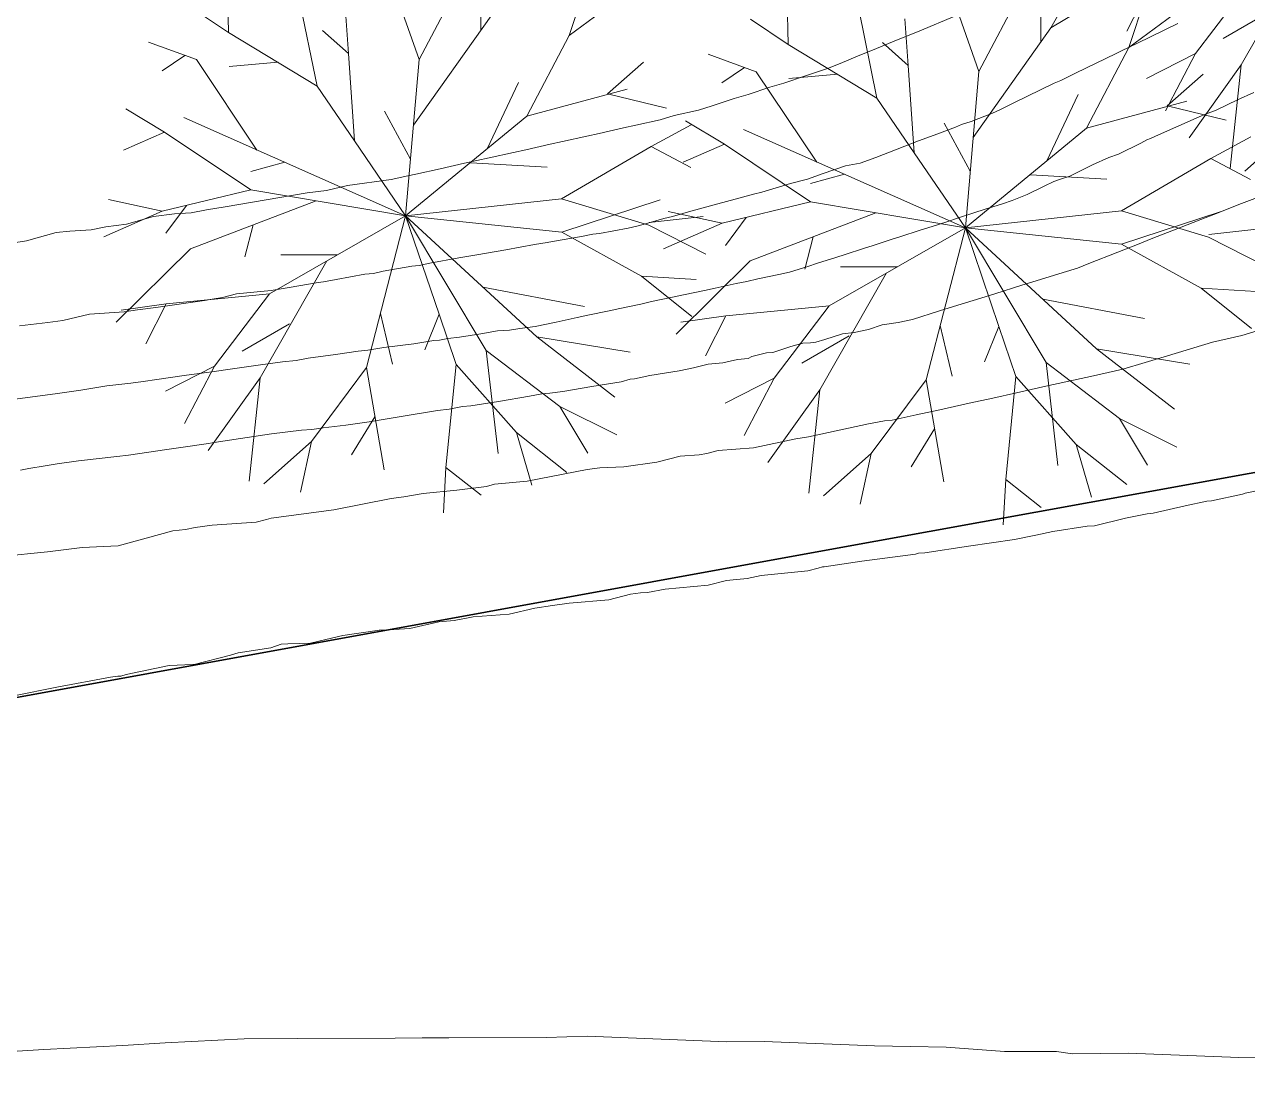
# Model space of a CAD drawing. Header units: metres. Extents: x -207 to 292, y -187 to 169.
# Drawn here: x 60.01 to 80.66, y -163.09 to -145.09 of the extents above; entities that cross this region are included whole.
import ezdxf

# ---------------------------------------------------------------- set-up
doc = ezdxf.new("R2010")
doc.units = ezdxf.units.M
for name, color, linetype, lineweight in [('arboles y arbustos', 7, 'Continuous', 9), ('C-TOPO', 7, 'Continuous', 9), ('C-TOPO-MAJR', 7, 'Continuous', 35), ('linea costa', 7, 'Continuous', 35)]:
    doc.layers.add(name, color=color, linetype=linetype, lineweight=lineweight)
doc.layers.add('PR10-ARQ-PL-001-Emplazamiento-C-1_dwg', color=7, linetype='Continuous', lineweight=9, true_color=0x767676)

# ---------------------------------------------------------------- blocks, each defined once
blk = doc.blocks.new('PR10-ARQ-PL-001-Emplazamiento-C-1_dwg_PR10-ARQ-PL-001-Emplazamiento-WIP-A_dwg_arbolito2-671575-PLANTA EMPLAZAMIENTO-674710-PLANTA EMPLAZAMIENTO ACTUALIZADO')
at = {"layer": 'arboles y arbustos'}
for p, q in [((79, 3660), (-283, 4264)), ((-1368, 3061), (-1929, 3801)), ((3531, 3446), (3194, 2410)), ((1704, 3199), (1704, 2495)), ((1878, 2746), (565, 895)), ((-3295, 2076), (-3678, 1817)), ((-2547, 1888), (-1721, 1960)), ((2336, 1620), (1807, 496)), ((76, 1135), (516, 326)), ((-3637, 777), (-4331, 473)), ((-1609, 271), (-2183, 115)), ((2821, 188), (1534, 261)), ((3068, -911), (4732, -361)), ((-3676, -555), (-4665, -988)), ((-3269, -458), (-3616, -929)), ((-2140, -787), (-2280, -1329)), ((5457, -647), (4542, -746)), ((-716, -1292), (-1676, -1292)), ((1739, -1838), (3454, -2164)), ((4413, -1655), (5341, -1707)), ((-4369, -2226), (-3610, -2120)), ((-2328, -2920), (-1527, -2458)), ((6, -2283), (211, -3139)), ((-2796, -3175), (-3300, -4141)), ((-2023, -3367), (-2208, -5117)), ((3034, -3854), (4001, -4335)), ((-482, -4668), (-87, -4026)), ((-1156, -4443), (-1342, -5303)), ((1114, -4886), (1071, -5652))]:
    blk.add_line(p, q, dxfattribs=at)
at = {"layer": 'arboles y arbustos', "flags": 128}
for points in [[(-2560, 2465), (-1063, 1554), (-1368, 3061), (-1401, 4150)], [(1385, 3388), (661, 2007), (79, 3660), (221, 4243)], [(1322, 3974), (1385, 3388), (1728, 3690)], [(2623, 4059), (1878, 2746), (3390, 3652)], [(-3197, 2891), (-2560, 2465), (-2576, 3223)], [(-589, 2897), (-531, 2106), (-968, 2495)], [(4172, 1505), (2480, 1049), (3194, 2410), (3940, 2964)], [(-3908, 2302), (-3099, 2004), (-2078, 473)], [(-1063, 1554), (-433, 633), (-531, 2106)], [(2480, 1049), (433, -633), (661, 2007)], [(4449, 1960), (3842, 1426), (4838, 1183)], [(-4583, -358), (-3676, -555), (-2181, -197), (-3637, 777), (-4292, 1176)], [(-2181, -197), (433, -633), (-3312, 1026)], [(5254, 901), (4577, 540), (5249, 185)], [(-1866, -1951), (433, -633), (-433, 633)], [(4577, 540), (3067, -348), (433, -633), (2646, -2675)], [(-1080, -381), (-3199, -1193), (-4453, -2432)], [(3067, -348), (4539, -791), (5502, -1281)], [(-230, -3198), (433, -633), (1795, -2906)], [(997, -2297), (433, -633), (3068, -911), (4413, -1655), (5264, -2335)], [(-898, -1396), (-2023, -3367), (-2901, -4596)], [(-3623, -3597), (-2796, -3175), (-1866, -1951), (-3610, -2120), (-3954, -2795)], [(757, -2895), (997, -2297), (1284, -3142)], [(4224, -2938), (2646, -2675), (3965, -3695)], [(1996, -4647), (1795, -2906), (3034, -3854), (3507, -4643)], [(-1963, -5161), (-1156, -4443), (-230, -3198), (68, -4925)], [(2305, -4291), (1284, -3142), (1114, -4886), (1710, -5354)], [(2561, -5184), (2305, -4291), (3157, -4971)]]:
    blk.add_lwpolyline(points, dxfattribs=at)
blk = doc.blocks.new('PR10-ARQ-PL-001-Emplazamiento-C-1_dwg-674643-PLANTA EMPLAZAMIENTO ACTUALIZADO')
at = {"layer": 'C-TOPO', "flags": 128}
for points in [[(80.695, -152.67), (79.803, -152.832), (79.689, -152.853), (78.843, -153.006), (78.69, -153.034), (77.888, -153.18), (77.793, -153.197), (77.657, -153.222), (77.486, -153.253), (76.707, -153.395), (75.407, -153.631), (75.181, -153.672), (75.125, -153.682), (73.65, -153.95), (73.588, -153.962), (73.565, -153.966), (73.479, -153.981), (73.193, -154.033), (72.056, -154.24), (71.973, -154.255), (71.517, -154.338), (70.562, -154.512), (70.334, -154.553), (69.843, -154.642), (69.053, -154.786), (68.682, -154.853), (68.172, -154.946), (67.529, -155.063), (67.251, -155.113), (67.017, -155.156), (66.503, -155.249), (65.991, -155.343), (65.341, -155.461), (64.837, -155.552), (64.44, -155.625), (64.192, -155.67), (63.517, -155.792), (62.872, -155.909), (62.497, -155.978), (61.633, -156.135), (60.571, -156.328), (59.758, -156.475)], [(59.758, -156.475), (60.571, -156.328), (61.633, -156.135), (62.497, -155.978), (62.872, -155.909), (63.517, -155.792), (64.192, -155.67), (64.44, -155.625), (64.837, -155.552), (65.341, -155.461), (65.991, -155.343), (66.503, -155.249), (67.017, -155.156), (67.251, -155.113), (67.529, -155.063), (68.172, -154.946), (68.682, -154.853), (69.053, -154.786), (69.843, -154.642), (70.334, -154.553), (70.562, -154.512), (71.517, -154.338), (71.973, -154.255), (72.056, -154.24), (73.193, -154.033), (73.479, -153.981), (73.565, -153.966), (73.588, -153.962), (73.65, -153.95), (75.125, -153.682), (75.181, -153.672), (75.407, -153.631), (76.707, -153.395), (77.486, -153.253), (77.657, -153.222), (77.793, -153.197), (77.888, -153.18), (78.69, -153.034), (78.843, -153.006), (79.689, -152.853), (79.803, -152.832), (80.695, -152.67)]]:
    blk.add_lwpolyline(points, dxfattribs=at)
at = {"layer": 'C-TOPO-MAJR', "color": 1, "lineweight": 9, "true_color": 0xff0000, "flags": 128}
for points in [[(80.764, -146.241), (80.488, -146.363), (80.129, -146.538), (79.948, -146.606), (79.839, -146.648), (79.154, -146.956), (79.019, -147.016), (78.954, -147.04), (78.855, -147.093), (78.479, -147.281), (78.315, -147.336), (78.039, -147.458), (77.655, -147.652), (77.498, -147.701), (77.385, -147.74), (77.222, -147.822), (76.937, -147.959), (76.682, -148.065), (76.521, -148.117), (76.212, -148.216), (76.052, -148.268), (75.742, -148.367), (75.613, -148.412), (75.422, -148.471), (75.112, -148.57), (74.803, -148.67), (74.642, -148.721), (74.333, -148.821), (74.173, -148.873), (73.863, -148.972), (73.703, -149.024), (73.394, -149.123), (73.233, -149.175), (72.924, -149.274), (72.742, -149.313), (72.387, -149.388), (72.205, -149.428), (72.024, -149.467), (71.669, -149.542), (71.487, -149.582), (71.132, -149.657), (70.95, -149.696), (70.595, -149.771), (70.413, -149.811), (70.058, -149.886), (69.876, -149.925), (69.521, -150), (69.34, -150.04), (68.984, -150.115), (68.629, -150.19), (68.368, -150.222), (68.195, -150.251), (67.994, -150.263), (67.709, -150.313), (67.351, -150.369), (67.156, -150.395), (67.014, -150.419), (66.917, -150.43), (66.583, -150.482), (66.073, -150.548), (65.803, -150.592), (65.639, -150.609), (65.256, -150.661), (64.795, -150.727), (64.592, -150.765), (64.361, -150.788), (63.99, -150.837), (63.517, -150.906), (63.168, -150.957), (63.083, -150.967), (62.742, -151.014), (62.239, -151.085), (62.008, -151.12), (61.805, -151.146), (61.396, -151.193), (60.961, -151.264), (60.527, -151.326), (60.229, -151.368), (59.683, -151.443)], [(59.682, -148.798), (60.042, -148.743), (60.543, -148.603), (60.772, -148.581), (61.134, -148.556), (61.381, -148.51), (61.729, -148.46), (62.187, -148.334), (62.54, -148.287), (62.821, -148.273), (63.079, -148.222), (63.394, -148.171), (64.778, -147.934), (65.104, -147.894), (65.459, -147.807), (66.196, -147.707), (66.477, -147.647), (66.616, -147.62), (67.025, -147.526), (67.435, -147.431), (67.854, -147.344), (68.264, -147.25), (68.473, -147.206), (68.883, -147.112), (69.093, -147.069), (69.502, -146.975), (69.712, -146.931), (70.121, -146.837), (70.331, -146.793), (70.741, -146.699), (70.975, -146.629), (71.384, -146.535), (71.619, -146.465), (71.988, -146.342), (72.223, -146.272), (72.592, -146.15), (72.826, -146.08), (73.196, -145.958), (73.566, -145.835), (73.779, -145.751), (74.113, -145.609), (74.326, -145.525), (74.66, -145.383), (74.873, -145.299), (75.086, -145.214), (75.754, -144.931)], [(59.925, -150.177), (60.4, -150.126), (60.654, -150.091), (61.104, -149.983), (61.691, -149.941), (61.916, -149.91), (62.227, -149.871), (63.047, -149.753), (63.178, -149.729), (63.352, -149.703), (63.584, -149.638), (64.171, -149.584), (64.477, -149.534), (64.963, -149.446), (65.056, -149.438), (65.269, -149.396), (65.755, -149.308), (65.897, -149.296), (66.061, -149.258), (66.547, -149.17), (66.67, -149.158), (66.853, -149.12), (67.339, -149.032), (67.645, -148.982), (68.131, -148.894), (68.618, -148.807), (68.832, -148.771), (68.924, -148.756), (69.41, -148.669), (69.605, -148.633), (69.716, -148.618), (70.202, -148.531), (70.347, -148.494), (70.491, -148.456), (70.803, -148.368), (70.947, -148.331), (71.259, -148.242), (71.403, -148.205), (71.715, -148.117), (72.004, -148.042), (72.316, -147.954), (72.455, -147.924), (72.939, -147.777), (73.228, -147.703), (73.493, -147.607), (73.866, -147.476), (74.117, -147.43), (74.382, -147.335), (74.741, -147.196), (75.099, -147.057), (75.365, -146.961), (75.723, -146.822), (75.829, -146.782), (75.989, -146.726), (76.348, -146.587), (76.474, -146.532), (76.71, -146.415), (77.392, -146.083), (77.502, -146.034), (77.754, -145.91), (78.436, -145.578), (78.529, -145.537), (78.798, -145.406), (79.48, -145.074)], [(59.614, -154.078), (60.397, -153.996), (60.98, -153.926), (61.586, -153.896), (62.059, -153.763), (62.509, -153.644), (62.726, -153.621), (62.891, -153.585), (63.175, -153.546), (63.919, -153.493), (64.095, -153.45), (64.17, -153.426), (65.231, -153.287), (66.199, -153.096), (66.413, -153.065), (66.736, -153.014), (67.305, -152.953), (67.81, -152.891), (67.943, -152.856), (68.496, -152.802), (69.506, -152.606), (69.721, -152.576), (70.128, -152.56), (70.681, -152.481), (71.078, -152.383), (71.4, -152.359), (71.525, -152.333), (71.716, -152.286), (72.314, -152.239), (73.028, -152.087), (73.243, -152.056), (74.257, -151.833), (74.525, -151.786), (74.659, -151.773), (75.059, -151.685), (75.46, -151.597), (75.956, -151.487), (76.356, -151.399), (76.756, -151.311), (77.252, -151.201), (78.053, -151.025), (78.549, -150.914), (79.306, -150.684), (80.064, -150.454), (80.559, -150.344), (81.317, -150.113)], [(59.94, -152.615), (60.08, -152.591), (60.357, -152.542), (60.558, -152.508), (60.92, -152.461), (61.566, -152.389), (61.765, -152.362), (62.409, -152.268), (62.688, -152.227), (63.111, -152.169), (63.175, -152.158), (63.355, -152.129), (64.178, -152.006), (64.683, -151.944), (64.858, -151.929), (65.051, -151.903), (65.43, -151.855), (65.825, -151.799), (65.993, -151.775), (66.402, -151.704), (66.98, -151.612), (67.176, -151.586), (67.403, -151.544), (67.544, -151.531), (68.012, -151.46), (68.531, -151.368), (68.742, -151.33), (68.875, -151.316), (69.094, -151.288), (69.588, -151.206), (70.082, -151.125), (70.231, -151.083), (70.308, -151.075), (70.566, -151.021), (71.06, -150.94), (71.302, -150.888), (71.549, -150.828), (71.796, -150.807), (72.045, -150.747), (72.225, -150.73), (72.287, -150.695), (72.536, -150.636), (72.64, -150.632), (72.778, -150.584), (72.947, -150.528), (73.148, -150.472), (73.276, -150.465), (73.37, -150.458), (73.518, -150.413), (73.818, -150.316), (74.015, -150.293), (74.258, -150.242), (74.487, -150.16), (74.755, -150.122), (74.998, -150.071), (75.454, -149.927), (75.694, -149.854), (76.151, -149.711), (76.39, -149.638), (76.847, -149.495), (77.086, -149.422), (77.543, -149.279), (77.783, -149.206), (77.976, -149.124), (78.467, -148.933), (78.826, -148.796), (79.032, -148.71), (79.51, -148.523), (79.869, -148.386), (80.088, -148.297), (80.553, -148.113), (80.913, -147.976)], [(59.826, -156.428), (60.553, -156.28), (61.458, -156.114), (61.584, -156.099), (61.632, -156.095), (61.721, -156.066), (62.447, -155.918), (62.852, -155.902), (62.873, -155.901), (63.483, -155.739), (63.615, -155.704), (64.167, -155.62), (64.342, -155.556), (64.453, -155.552), (64.834, -155.537), (65.311, -155.426), (65.381, -155.41), (65.962, -155.324), (65.998, -155.322), (66.15, -155.314), (66.513, -155.293), (67.001, -155.178), (67.2, -155.162), (67.259, -155.157), (67.527, -155.103), (67.582, -155.092), (68.192, -155.049), (68.621, -154.946), (68.922, -154.902), (69.202, -154.861), (69.871, -154.805), (70.241, -154.714), (70.409, -154.69), (70.527, -154.684), (70.822, -154.629), (71.551, -154.561), (71.861, -154.482), (71.917, -154.474), (72.206, -154.446), (72.442, -154.397), (73.23, -154.317), (73.405, -154.271), (73.482, -154.251), (73.511, -154.249), (74.146, -154.156), (75.051, -154.033), (75.102, -154.019), (75.207, -154.012), (75.946, -153.903), (76.722, -153.787), (77.084, -153.716), (77.368, -153.651), (77.949, -153.565), (78.075, -153.555), (78.595, -153.43), (78.959, -153.353), (79.062, -153.345), (79.605, -153.218), (79.97, -153.141), (80.048, -153.135), (80.574, -153.021), (80.616, -153.005), (81.141, -152.899)], [(81.718, -162.559), (80.507, -162.535), (78.644, -162.461), (77.703, -162.477), (77.433, -162.437), (76.551, -162.435), (75.57, -162.362), (74.964, -162.35), (74.359, -162.338), (72.496, -162.264), (71.866, -162.274), (69.505, -162.179), (68.82, -162.2), (67.174, -162.205), (66.721, -162.207), (66.268, -162.21), (64.622, -162.214), (63.716, -162.22), (62.382, -162.286), (61.666, -162.334), (60.332, -162.4), (59.616, -162.447)]]:
    blk.add_lwpolyline(points, dxfattribs=at)
at = {"layer": 'linea costa', "flags": 128}
blk.add_lwpolyline([(109.48, -145.125), (94.263, -150.203), (81.587, -152.508), (73.479, -153.981), (59.221, -156.573), (51.397, -157.995), (36.987, -160.615), (28.619, -159.405), (21.72, -162.999), (15.791, -161.735), (7.044, -163.095), (2.186, -161.055), (-9.575, -162.513), (-18.845, -162.028), (-29.546, -162.308), (-42.066, -161.226), (-48.521, -162.585), (-52.878, -161.68), (-58.326, -162.723), (-63.335, -161.977), (-69.79, -160.797), (-77.157, -158.434)], dxfattribs=at)
at = {"xscale": 0.001, "yscale": 0.001, "zscale": 0.001}
for p in [(82.573, -142.407), (66.009, -147.688), (75.46, -147.891)]:
    blk.add_blockref('PR10-ARQ-PL-001-Emplazamiento-C-1_dwg_PR10-ARQ-PL-001-Emplazamiento-WIP-A_dwg_arbolito2-671575-PLANTA EMPLAZAMIENTO-674710-PLANTA EMPLAZAMIENTO ACTUALIZADO', p, dxfattribs=at)

msp = doc.modelspace()

# ---------------------------------------------------------------- linework, layer by layer
at = {"layer": 'C-TOPO'}
for p, q in [((80.695, -152.67), (79.803, -152.832)), ((79.803, -152.832), (80.695, -152.67)), ((78.843, -153.006), (78.69, -153.034)), ((78.69, -153.034), (78.843, -153.006)), ((79.689, -152.853), (78.843, -153.006)), ((78.843, -153.006), (79.689, -152.853)), ((79.803, -152.832), (79.689, -152.853)), ((79.689, -152.853), (79.803, -152.832)), ((77.657, -153.222), (77.486, -153.253)), ((77.486, -153.253), (77.657, -153.222)), ((77.793, -153.197), (77.657, -153.222)), ((77.657, -153.222), (77.793, -153.197)), ((77.888, -153.18), (77.793, -153.197)), ((77.793, -153.197), (77.888, -153.18)), ((78.69, -153.034), (77.888, -153.18)), ((77.888, -153.18), (78.69, -153.034)), ((76.707, -153.395), (75.407, -153.631)), ((75.407, -153.631), (76.707, -153.395)), ((77.486, -153.253), (76.707, -153.395)), ((76.707, -153.395), (77.486, -153.253)), ((75.407, -153.631), (75.181, -153.672)), ((75.181, -153.672), (75.407, -153.631)), ((75.125, -153.682), (73.65, -153.95)), ((73.65, -153.95), (75.125, -153.682)), ((75.181, -153.672), (75.125, -153.682)), ((75.125, -153.682), (75.181, -153.672)), ((73.193, -154.033), (72.056, -154.24)), ((72.056, -154.24), (73.193, -154.033)), ((73.479, -153.981), (73.193, -154.033)), ((73.193, -154.033), (73.479, -153.981)), ((73.565, -153.966), (73.479, -153.981)), ((73.479, -153.981), (73.565, -153.966)), ((73.588, -153.962), (73.565, -153.966)), ((73.565, -153.966), (73.588, -153.962)), ((73.65, -153.95), (73.588, -153.962)), ((73.588, -153.962), (73.65, -153.95)), ((72.056, -154.24), (71.973, -154.255)), ((71.973, -154.255), (72.056, -154.24)), ((71.517, -154.338), (70.562, -154.512)), ((70.562, -154.512), (71.517, -154.338)), ((71.973, -154.255), (71.517, -154.338)), ((71.517, -154.338), (71.973, -154.255)), ((69.843, -154.642), (69.053, -154.786)), ((69.053, -154.786), (69.843, -154.642)), ((70.334, -154.553), (69.843, -154.642)), ((69.843, -154.642), (70.334, -154.553)), ((70.562, -154.512), (70.334, -154.553)), ((70.334, -154.553), (70.562, -154.512)), ((68.682, -154.853), (68.172, -154.946)), ((68.172, -154.946), (68.682, -154.853)), ((69.053, -154.786), (68.682, -154.853)), ((68.682, -154.853), (69.053, -154.786)), ((67.529, -155.063), (67.251, -155.113)), ((67.251, -155.113), (67.529, -155.063)), ((68.172, -154.946), (67.529, -155.063)), ((67.529, -155.063), (68.172, -154.946)), ((66.503, -155.249), (65.991, -155.343)), ((65.991, -155.343), (66.503, -155.249)), ((67.017, -155.156), (66.503, -155.249)), ((66.503, -155.249), (67.017, -155.156)), ((67.251, -155.113), (67.017, -155.156)), ((67.017, -155.156), (67.251, -155.113)), ((65.341, -155.461), (64.837, -155.552)), ((64.837, -155.552), (65.341, -155.461)), ((65.991, -155.343), (65.341, -155.461)), ((65.341, -155.461), (65.991, -155.343)), ((64.192, -155.67), (63.517, -155.792)), ((63.517, -155.792), (64.192, -155.67)), ((64.44, -155.625), (64.192, -155.67)), ((64.192, -155.67), (64.44, -155.625)), ((64.837, -155.552), (64.44, -155.625)), ((64.44, -155.625), (64.837, -155.552)), ((63.517, -155.792), (62.872, -155.909)), ((62.872, -155.909), (63.517, -155.792)), ((62.497, -155.978), (61.633, -156.135)), ((61.633, -156.135), (62.497, -155.978)), ((62.872, -155.909), (62.497, -155.978)), ((62.497, -155.978), (62.872, -155.909)), ((61.633, -156.135), (60.571, -156.328)), ((60.571, -156.328), (61.633, -156.135)), ((60.571, -156.328), (59.758, -156.475)), ((59.758, -156.475), (60.571, -156.328))]:
    msp.add_line(p, q, dxfattribs=at)
at = {"layer": 'C-TOPO-MAJR', "color": 1, "lineweight": 9, "true_color": 0xff0000, "flags": 128}
for points in [[(59.682, -148.798), (60.042, -148.743), (60.543, -148.603), (60.772, -148.581), (61.134, -148.556), (61.381, -148.51), (61.729, -148.46), (62.187, -148.334), (62.54, -148.287), (62.821, -148.273), (63.079, -148.222), (63.394, -148.171), (64.778, -147.934), (65.104, -147.894), (65.459, -147.807), (66.196, -147.707), (66.477, -147.647), (66.616, -147.62), (67.025, -147.526), (67.435, -147.431), (67.854, -147.344), (68.264, -147.25), (68.473, -147.206), (68.883, -147.112), (69.093, -147.069), (69.502, -146.975), (69.712, -146.931), (70.121, -146.837), (70.331, -146.793), (70.741, -146.699), (70.975, -146.629), (71.384, -146.535), (71.619, -146.465), (71.988, -146.342), (72.223, -146.272), (72.592, -146.15), (72.826, -146.08), (73.196, -145.958), (73.566, -145.835), (73.779, -145.751), (74.113, -145.609), (74.326, -145.525), (74.66, -145.383), (74.873, -145.299), (75.086, -145.214), (75.754, -144.931)], [(59.925, -150.177), (60.4, -150.126), (60.654, -150.091), (61.104, -149.983), (61.691, -149.941), (61.916, -149.91), (62.227, -149.871), (63.047, -149.753), (63.178, -149.729), (63.352, -149.703), (63.584, -149.638), (64.171, -149.584), (64.477, -149.534), (64.963, -149.446), (65.056, -149.438), (65.269, -149.396), (65.755, -149.308), (65.897, -149.296), (66.061, -149.258), (66.547, -149.17), (66.67, -149.158), (66.853, -149.12), (67.339, -149.032), (67.645, -148.982), (68.131, -148.894), (68.618, -148.807), (68.832, -148.771), (68.924, -148.756), (69.41, -148.669), (69.605, -148.633), (69.716, -148.618), (70.202, -148.531), (70.347, -148.494), (70.491, -148.456), (70.803, -148.368), (70.947, -148.331), (71.259, -148.242), (71.403, -148.205), (71.715, -148.117), (72.004, -148.042), (72.316, -147.954), (72.455, -147.924), (72.939, -147.777), (73.228, -147.703), (73.493, -147.607), (73.866, -147.476), (74.117, -147.43), (74.382, -147.335), (74.741, -147.196), (75.099, -147.057), (75.365, -146.961), (75.723, -146.822), (75.829, -146.782), (75.989, -146.726), (76.348, -146.587), (76.474, -146.532), (76.71, -146.415), (77.392, -146.083), (77.502, -146.034), (77.754, -145.91), (78.436, -145.578), (78.529, -145.537), (78.798, -145.406), (79.48, -145.074)], [(59.683, -151.443), (60.229, -151.368), (60.527, -151.326), (60.961, -151.264), (61.396, -151.193), (61.805, -151.146), (62.008, -151.12), (62.239, -151.085), (62.742, -151.014), (63.083, -150.967), (63.168, -150.957), (63.517, -150.906), (63.99, -150.837), (64.361, -150.788), (64.592, -150.765), (64.795, -150.727), (65.256, -150.661), (65.639, -150.609), (65.803, -150.592), (66.073, -150.548), (66.583, -150.482), (66.917, -150.43), (67.014, -150.419), (67.156, -150.395), (67.351, -150.369), (67.709, -150.313), (67.994, -150.263), (68.195, -150.251), (68.368, -150.222), (68.629, -150.19), (68.984, -150.115), (69.34, -150.04), (69.521, -150), (69.876, -149.925), (70.058, -149.886), (70.413, -149.811), (70.595, -149.771), (70.95, -149.696), (71.132, -149.657), (71.487, -149.582), (71.669, -149.542), (72.024, -149.467), (72.205, -149.428), (72.387, -149.388), (72.742, -149.313), (72.924, -149.274), (73.233, -149.175), (73.394, -149.123), (73.703, -149.024), (73.863, -148.972), (74.173, -148.873), (74.333, -148.821), (74.642, -148.721), (74.803, -148.67), (75.112, -148.57), (75.422, -148.471), (75.613, -148.412), (75.742, -148.367), (76.052, -148.268), (76.212, -148.216), (76.521, -148.117), (76.682, -148.065), (76.937, -147.959), (77.222, -147.822), (77.385, -147.74), (77.498, -147.701), (77.655, -147.652), (78.039, -147.458), (78.315, -147.336), (78.479, -147.281), (78.855, -147.093), (78.954, -147.04), (79.019, -147.016), (79.154, -146.956), (79.839, -146.648), (79.948, -146.606), (80.129, -146.538), (80.488, -146.363), (80.764, -146.241)], [(59.94, -152.615), (60.08, -152.591), (60.357, -152.542), (60.558, -152.508), (60.92, -152.461), (61.566, -152.389), (61.765, -152.362), (62.409, -152.268), (62.688, -152.227), (63.111, -152.169), (63.175, -152.158), (63.355, -152.129), (64.178, -152.006), (64.683, -151.944), (64.858, -151.929), (65.051, -151.903), (65.43, -151.855), (65.825, -151.799), (65.993, -151.775), (66.402, -151.704), (66.98, -151.612), (67.176, -151.586), (67.403, -151.544), (67.544, -151.531), (68.012, -151.46), (68.531, -151.368), (68.742, -151.33), (68.875, -151.316), (69.094, -151.288), (69.588, -151.206), (70.082, -151.125), (70.231, -151.083), (70.308, -151.075), (70.566, -151.021), (71.06, -150.94), (71.302, -150.888), (71.549, -150.828), (71.796, -150.807), (72.045, -150.747), (72.225, -150.73), (72.287, -150.695), (72.536, -150.636), (72.64, -150.632), (72.778, -150.584), (72.947, -150.528), (73.148, -150.472), (73.276, -150.465), (73.37, -150.458), (73.518, -150.413), (73.818, -150.316), (74.015, -150.293), (74.258, -150.242), (74.487, -150.16), (74.755, -150.122), (74.998, -150.071), (75.454, -149.927), (75.694, -149.854), (76.151, -149.711), (76.39, -149.638), (76.847, -149.495), (77.086, -149.422), (77.543, -149.279), (77.783, -149.206), (77.976, -149.124), (78.467, -148.933), (78.826, -148.796), (79.032, -148.71), (79.51, -148.523), (79.869, -148.386), (80.088, -148.297), (80.553, -148.113), (80.913, -147.976)], [(59.614, -154.078), (60.397, -153.996), (60.98, -153.926), (61.586, -153.896), (62.059, -153.763), (62.509, -153.644), (62.726, -153.621), (62.891, -153.585), (63.175, -153.546), (63.919, -153.493), (64.095, -153.45), (64.17, -153.426), (65.231, -153.287), (66.199, -153.096), (66.413, -153.065), (66.736, -153.014), (67.305, -152.953), (67.81, -152.891), (67.943, -152.856), (68.496, -152.802), (69.506, -152.606), (69.721, -152.576), (70.128, -152.56), (70.681, -152.481), (71.078, -152.383), (71.4, -152.359), (71.525, -152.333), (71.716, -152.286), (72.314, -152.239), (73.028, -152.087), (73.243, -152.056), (74.257, -151.833), (74.525, -151.786), (74.659, -151.773), (75.059, -151.685), (75.46, -151.597), (75.956, -151.487), (76.356, -151.399), (76.756, -151.311), (77.252, -151.201), (78.053, -151.025), (78.549, -150.914), (79.306, -150.684), (80.064, -150.454), (80.559, -150.344), (81.317, -150.113)], [(66.15, -155.314), (66.513, -155.293), (67.001, -155.178), (67.2, -155.162), (67.259, -155.157), (67.527, -155.103), (67.582, -155.092), (68.192, -155.049), (68.621, -154.946), (68.922, -154.902), (69.202, -154.861), (69.871, -154.805), (70.241, -154.714), (70.409, -154.69), (70.527, -154.684), (70.822, -154.629), (71.551, -154.561), (71.861, -154.482), (71.917, -154.474), (72.206, -154.446), (72.442, -154.397), (73.23, -154.317), (73.405, -154.271), (73.482, -154.251), (73.511, -154.249), (74.146, -154.156), (75.051, -154.033), (75.102, -154.019), (75.207, -154.012), (75.946, -153.903), (76.722, -153.787), (77.084, -153.716), (77.368, -153.651), (77.949, -153.565), (78.075, -153.555), (78.595, -153.43), (78.959, -153.353), (79.062, -153.345), (79.605, -153.218), (79.97, -153.141), (80.048, -153.135), (80.574, -153.021), (80.616, -153.005), (81.141, -152.899)], [(59.826, -156.428), (60.553, -156.28), (61.458, -156.114), (61.584, -156.099), (61.632, -156.095), (61.721, -156.066), (62.447, -155.918), (62.852, -155.902), (62.873, -155.901), (63.483, -155.739), (63.615, -155.704), (64.167, -155.62), (64.342, -155.556), (64.453, -155.552), (64.834, -155.537), (65.311, -155.426), (65.381, -155.41), (65.962, -155.324), (65.998, -155.322), (66.15, -155.314)], [(59.616, -162.447), (60.332, -162.4), (61.666, -162.334), (62.382, -162.286), (63.716, -162.22), (64.622, -162.214), (66.268, -162.21), (66.721, -162.207), (67.174, -162.205), (68.82, -162.2), (69.505, -162.179), (71.866, -162.274), (72.496, -162.264), (74.359, -162.338), (74.964, -162.35), (75.57, -162.362), (76.551, -162.435), (77.433, -162.437), (77.703, -162.477), (78.644, -162.461), (80.507, -162.535), (81.718, -162.559)]]:
    msp.add_lwpolyline(points, dxfattribs=at)

# ---------------------------------------------------------------- block references
at = {"layer": 'PR10-ARQ-PL-001-Emplazamiento-C-1_dwg', "color": 7}
msp.add_blockref('PR10-ARQ-PL-001-Emplazamiento-C-1_dwg-674643-PLANTA EMPLAZAMIENTO ACTUALIZADO', (0, 0), dxfattribs=at)

doc.saveas('drawing.dxf')
